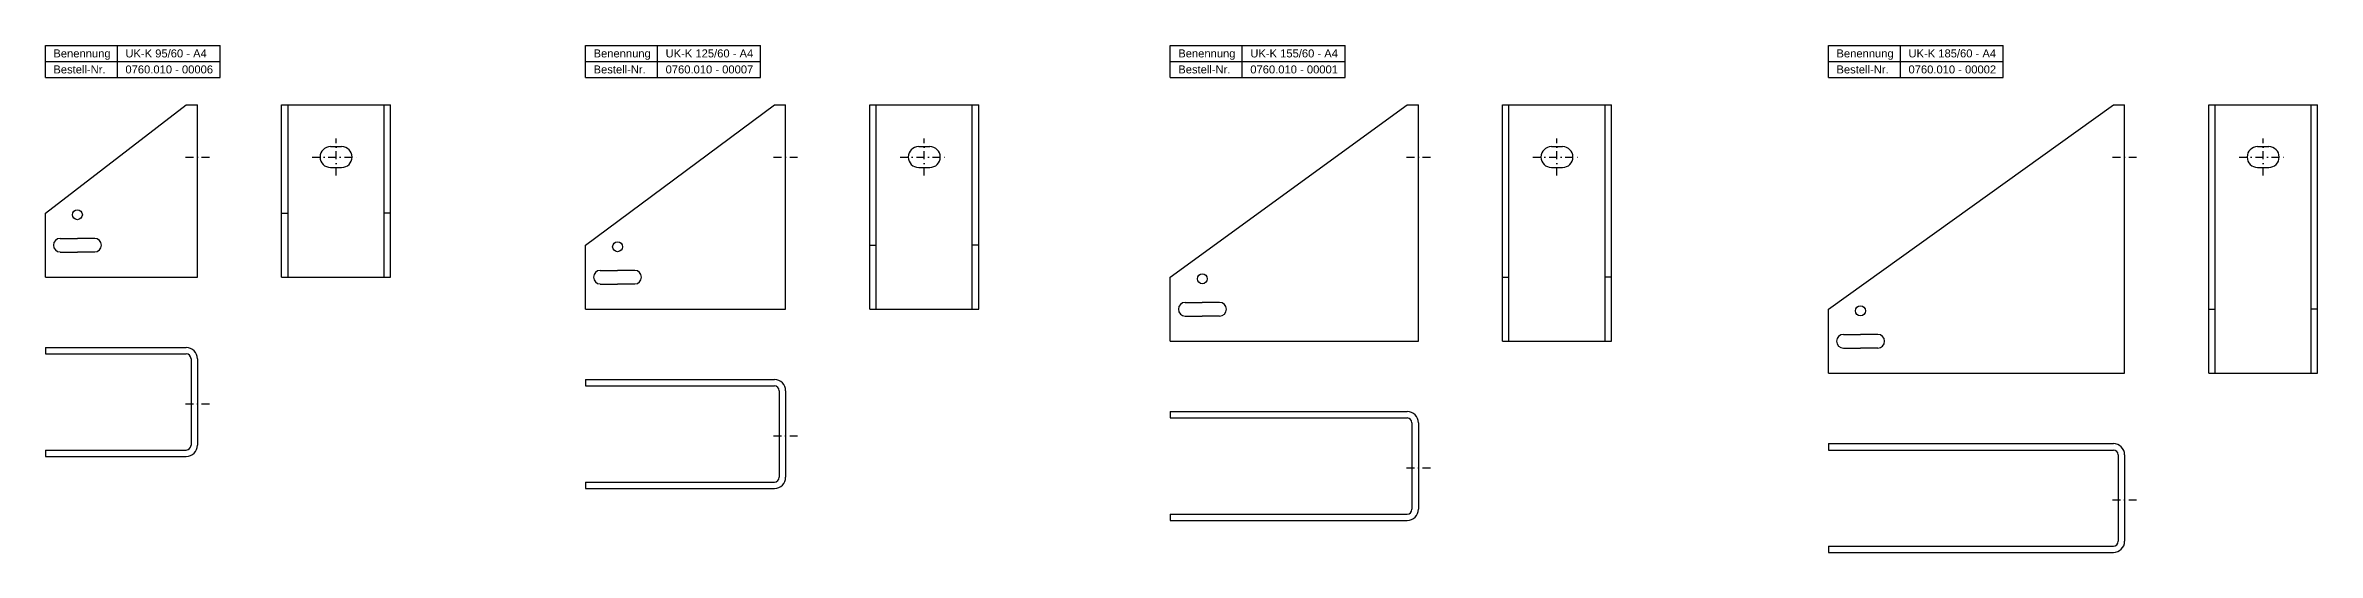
# Model space of a CAD drawing. Header units: inches. Extents: x 44 to 3003, y 41 to 423.
# Drawn here: x 44 to 1463, y 106 to 423 of the extents above; entities that cross this region are included whole.
import ezdxf

# ---------------------------------------------------------------- set-up
doc = ezdxf.new("R2010")
doc.units = ezdxf.units.IN
doc.header["$LTSCALE"] = 10
doc.header["$MEASUREMENT"] = 0
doc.linetypes.add('STRICHPUNKT2', pattern=[0.5, 0.25, -0.125, 0, -0.125])
doc.layers.add('Halfen', color=2, linetype='Continuous')
doc.styles.add('ARIAL50', font='ARIAL.TTF', dxfattribs={"height": 5})

msp = doc.modelspace()

# ---------------------------------------------------------------- linework, layer by layer
at = {"layer": 'Halfen', "color": 2}
for p, q in [((43.7, 402.6), (43.7, 422.6)), ((43.7, 422.6), (152.9, 422.6)), ((43.7, 412.6), (152.9, 412.6)), ((88.7, 402.6), (88.7, 422.6)), ((152.9, 402.6), (152.9, 422.6)), ((381.2, 402.6), (381.2, 422.6)), ((381.2, 422.6), (490.4, 422.6)), ((381.2, 412.6), (490.4, 412.6)), ((426.2, 402.6), (426.2, 422.6)), ((490.4, 402.6), (490.4, 422.6)), ((746.5, 402.6), (746.5, 422.6)), ((746.5, 422.6), (855.7, 422.6)), ((746.5, 412.6), (855.7, 412.6)), ((791.5, 402.6), (791.5, 422.6)), ((855.7, 402.6), (855.7, 422.6)), ((1157.7, 402.6), (1157.7, 422.6)), ((1157.7, 422.6), (1266.9, 422.6)), ((1157.7, 412.6), (1266.9, 412.6)), ((1202.7, 402.6), (1202.7, 422.6)), ((1266.9, 402.6), (1266.9, 422.6)), ((43.7, 402.6), (152.9, 402.6)), ((381.2, 402.6), (490.4, 402.6)), ((746.5, 402.6), (855.7, 402.6)), ((1157.7, 402.6), (1266.9, 402.6)), ((43.7, 317.9), (131.7, 385.4)), ((131.7, 385.4), (138.7, 385.4)), ((138.7, 277.9), (138.7, 385.4)), ((191.3, 277.9), (191.3, 385.4)), ((191.3, 385.4), (259.3, 385.4)), ((195.3, 277.9), (195.3, 385.4)), ((255.3, 277.9), (255.3, 385.4)), ((259.3, 277.9), (259.3, 385.4)), ((381.2, 297.9), (499.2, 385.4)), ((499.2, 385.4), (506.2, 385.4)), ((506.2, 257.9), (506.2, 385.4)), ((558.8, 257.9), (558.8, 385.4)), ((558.8, 385.4), (626.8, 385.4)), ((562.8, 257.9), (562.8, 385.4)), ((622.8, 257.9), (622.8, 385.4)), ((626.8, 257.9), (626.8, 385.4)), ((746.5, 277.9), (894.5, 385.4)), ((894.5, 385.4), (901.5, 385.4)), ((901.5, 237.9), (901.5, 385.4)), ((954.1, 237.9), (954.1, 385.4)), ((954.1, 385.4), (1022.1, 385.4)), ((958.1, 237.9), (958.1, 385.4)), ((1018.1, 237.9), (1018.1, 385.4)), ((1022.1, 237.9), (1022.1, 385.4)), ((1157.7, 257.9), (1335.7, 385.4)), ((1335.7, 385.4), (1342.7, 385.4)), ((1342.7, 217.9), (1342.7, 385.4)), ((1395.3, 217.9), (1395.3, 385.4)), ((1395.3, 385.4), (1463.3, 385.4)), ((1399.3, 217.9), (1399.3, 385.4)), ((1459.3, 217.9), (1459.3, 385.4)), ((1463.3, 217.9), (1463.3, 385.4)), ((221.8, 359.4), (228.8, 359.4)), ((589.3, 359.4), (596.3, 359.4)), ((984.6, 359.4), (991.6, 359.4)), ((1425.8, 359.4), (1432.8, 359.4)), ((221.8, 346.4), (228.8, 346.4)), ((589.3, 346.4), (596.3, 346.4)), ((984.6, 346.4), (991.6, 346.4)), ((1425.8, 346.4), (1432.8, 346.4)), ((43.7, 277.9), (43.7, 317.9)), ((191.3, 317.9), (195.3, 317.9)), ((259.3, 317.9), (255.3, 317.9)), ((53, 302.1), (63.7, 302.1)), ((74.5, 302.1), (63.7, 302.1)), ((53, 293.6), (63.7, 293.6)), ((74.5, 293.6), (63.7, 293.6)), ((381.2, 257.9), (381.2, 297.9)), ((558.8, 297.9), (562.8, 297.9)), ((626.8, 297.9), (622.8, 297.9)), ((43.7, 277.9), (138.7, 277.9)), ((191.3, 277.9), (259.3, 277.9)), ((390.4, 282.1), (401.2, 282.1)), ((390.4, 273.6), (401.2, 273.6)), ((411.9, 282.1), (401.2, 282.1)), ((411.9, 273.6), (401.2, 273.6)), ((746.5, 237.9), (746.5, 277.9)), ((954.1, 277.9), (958.1, 277.9)), ((1022.1, 277.9), (1018.1, 277.9)), ((381.2, 257.9), (506.2, 257.9)), ((558.8, 257.9), (626.8, 257.9)), ((755.8, 262.1), (766.5, 262.1)), ((777.3, 262.1), (766.5, 262.1)), ((1157.7, 217.9), (1157.7, 257.9)), ((1395.3, 257.9), (1399.3, 257.9)), ((1463.3, 257.9), (1459.3, 257.9)), ((755.8, 253.6), (766.5, 253.6)), ((777.3, 253.6), (766.5, 253.6)), ((1167, 242.1), (1177.7, 242.1)), ((1188.5, 242.1), (1177.7, 242.1)), ((43.7, 234), (131.7, 234)), ((43.7, 234), (43.7, 230)), ((43.7, 230), (131.7, 230)), ((746.5, 237.9), (901.5, 237.9)), ((954.1, 237.9), (1022.1, 237.9)), ((1167, 233.6), (1177.7, 233.6)), ((1188.5, 233.6), (1177.7, 233.6)), ((134.7, 227), (134.7, 173)), ((138.7, 227), (138.7, 173)), ((381.2, 214), (499.2, 214)), ((381.2, 214), (381.2, 210)), ((1157.7, 217.9), (1342.7, 217.9)), ((1395.3, 217.9), (1463.3, 217.9)), ((381.2, 210), (499.2, 210)), ((502.2, 207), (502.2, 153)), ((506.2, 207), (506.2, 153)), ((746.5, 194), (894.5, 194)), ((746.5, 194), (746.5, 190)), ((746.5, 190), (894.5, 190)), ((897.5, 187), (897.5, 133)), ((901.5, 187), (901.5, 133)), ((1157.7, 174), (1335.7, 174)), ((1157.7, 174), (1157.7, 170)), ((43.7, 170), (131.7, 170)), ((43.7, 170), (43.7, 166)), ((43.7, 166), (131.7, 166)), ((1157.7, 170), (1335.7, 170)), ((1338.7, 167), (1338.7, 113)), ((1342.7, 167), (1342.7, 113)), ((381.2, 150), (499.2, 150)), ((381.2, 150), (381.2, 146)), ((381.2, 146), (499.2, 146)), ((746.5, 130), (894.5, 130)), ((746.5, 130), (746.5, 126)), ((746.5, 126), (894.5, 126)), ((1157.7, 110), (1335.7, 110)), ((1157.7, 110), (1157.7, 106)), ((1157.7, 106), (1335.7, 106))]:
    msp.add_line(p, q, dxfattribs=at)
at = {"layer": 'Halfen', "color": 1, "linetype": 'STRICHPUNKT2', "ltscale": 2}
for p, q in [((225.3, 341.4), (225.3, 364.4)), ((592.8, 341.4), (592.8, 364.4)), ((988.1, 341.4), (988.1, 364.4)), ((1429.3, 341.4), (1429.3, 364.4)), ((131.2, 352.9), (146.2, 352.9)), ((210.3, 352.9), (240.3, 352.9)), ((498.7, 352.9), (513.7, 352.9)), ((577.8, 352.9), (607.8, 352.9)), ((894, 352.9), (909, 352.9)), ((973.1, 352.9), (1003.1, 352.9)), ((1335.2, 352.9), (1350.2, 352.9)), ((1414.3, 352.9), (1444.3, 352.9)), ((131.2, 198.8), (146.2, 198.8)), ((498.7, 178.8), (513.7, 178.8)), ((894, 158.8), (909, 158.8)), ((1335.2, 138.8), (1350.2, 138.8))]:
    msp.add_line(p, q, dxfattribs=at)
at = {"layer": 'Halfen', "color": 2}
for centre in [(63.7, 316.9), (401.2, 296.9), (766.5, 276.9), (1177.7, 256.9)]:
    msp.add_circle(centre, 3.1, dxfattribs=at)
for centre, radius, start, end in [((221.8, 352.9), 6.5, 90, 270), ((228.8, 352.9), 6.5, 270, 90), ((589.3, 352.9), 6.5, 90, 270), ((596.3, 352.9), 6.5, 270, 90), ((984.6, 352.9), 6.5, 90, 270), ((991.6, 352.9), 6.5, 270, 90), ((1425.8, 352.9), 6.5, 90, 270), ((1432.8, 352.9), 6.5, 270, 90), ((53, 297.9), 4.25, 90, 270), ((74.5, 297.9), 4.25, 270, 90), ((390.4, 277.9), 4.25, 90, 270), ((411.9, 277.9), 4.25, 270, 90), ((755.8, 257.9), 4.25, 90, 270), ((777.3, 257.9), 4.25, 270, 90), ((1167, 237.9), 4.25, 90, 270), ((1188.5, 237.9), 4.25, 270, 90), ((131.7, 227), 7, 0, 90), ((131.7, 227), 3, 0, 90), ((499.2, 207), 7, 0, 90), ((499.2, 207), 3, 0, 90), ((894.5, 187), 7, 0, 90), ((894.5, 187), 3, 0, 90), ((131.7, 173), 3, 270, 0), ((131.7, 173), 7, 270, 0), ((1335.7, 167), 7, 0, 90), ((1335.7, 167), 3, 0, 90), ((499.2, 153), 3, 270, 0), ((499.2, 153), 7, 270, 0), ((894.5, 133), 3, 270, 0), ((894.5, 133), 7, 270, 0), ((1335.7, 113), 3, 270, 0), ((1335.7, 113), 7, 270, 0)]:
    msp.add_arc(centre, radius, start, end, dxfattribs=at)

# ---------------------------------------------------------------- texts
at = {"layer": 'Halfen', "color": 2, "style": 'ARIAL50'}
for s, p in [('Benennung', (48.7, 415.1)), ('UK-K 95/60 - A4', (93.7, 415.1)), ('Benennung', (386.2, 415.1)), ('UK-K 125/60 - A4', (431.2, 415.1)), ('Benennung', (751.5, 415.1)), ('UK-K 155/60 - A4', (796.5, 415.1)), ('Benennung', (1162.7, 415.1)), ('UK-K 185/60 - A4', (1207.7, 415.1)), ('Bestell-Nr.', (48.7, 405.1)), ('0760.010 - 00006', (93.7, 405.1)), ('Bestell-Nr.', (386.2, 405.1)), ('0760.010 - 00007', (431.2, 405.1)), ('Bestell-Nr.', (751.5, 405.1)), ('0760.010 - 00001', (796.5, 405.1)), ('Bestell-Nr.', (1162.7, 405.1)), ('0760.010 - 00002', (1207.7, 405.1))]:
    msp.add_text(s, height=5, dxfattribs=at).set_placement(p)

doc.saveas('drawing.dxf')
